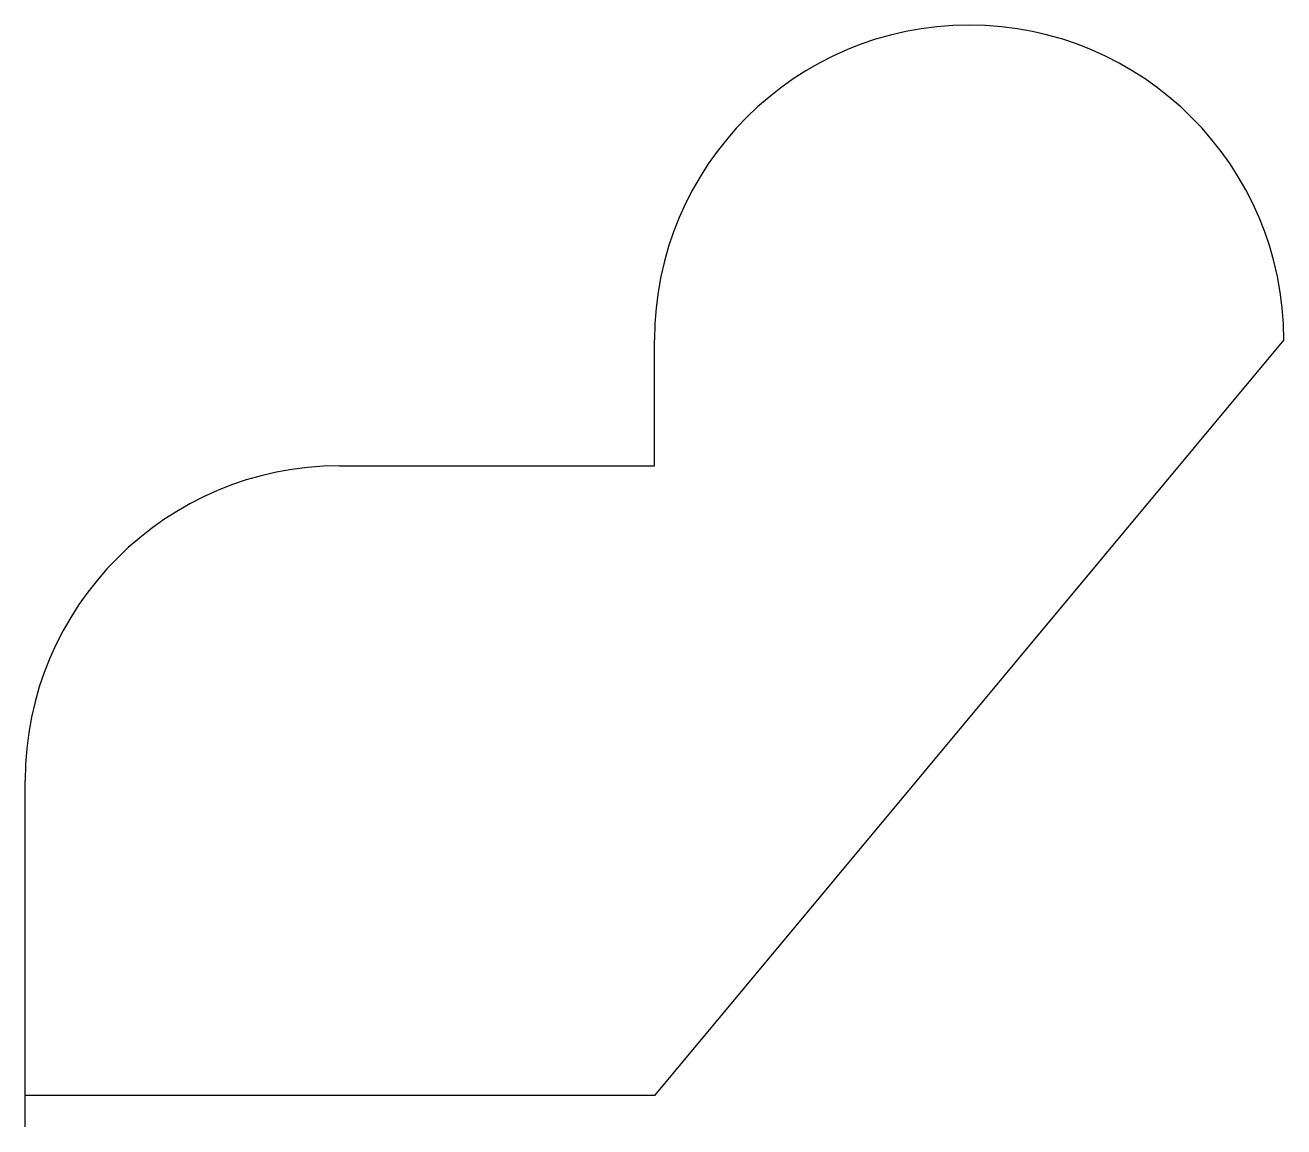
# Model space of a CAD drawing. Header units: millimetres. Extents: x 0 to 200, y -5 to 170.
import ezdxf

# ---------------------------------------------------------------- set-up
doc = ezdxf.new("R2010")
doc.units = ezdxf.units.MM
doc.layers.get('0').update_dxf_attribs({"linetype": 'CONTINUOUS'})

msp = doc.modelspace()

# ---------------------------------------------------------------- linework, layer by layer
for p, q in [((100, 100), (100, 120)), ((200, 120), (100, 0)), ((50, 100), (100, 100)), ((0, -5), (0, 50)), ((100, 0), (0, 0))]:
    msp.add_line(p, q)
for centre, start in [((150, 120), 0), ((50, 50), 90)]:
    msp.add_arc(centre, 50, start, 180)

doc.saveas('drawing.dxf')
